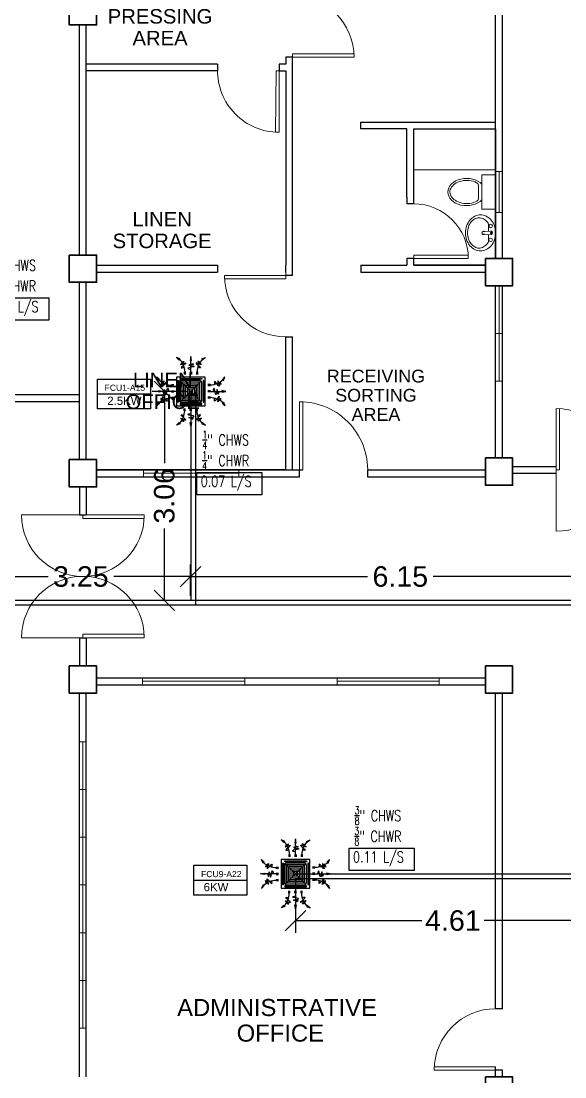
# Model space of a CAD drawing. Header units: millimetres. Extents: x 5 to 598, y 3 to 339.
# Drawn here: x 166.78 to 174.75, y 203.19 to 218.66 of the extents above; entities that cross this region are included whole.
import ezdxf

# ---------------------------------------------------------------- set-up
doc = ezdxf.new("R2010")
doc.units = ezdxf.units.MM
doc.header["$MEASUREMENT"] = 0
for name, color, linetype in [('AIR', 7, 'Continuous'), ('fcu line', 7, 'Continuous'), ('fcu return', 7, 'Continuous'), ('label', 7, 'Continuous'), ('Legends', 7, 'Continuous'), ('pipe dimension', 7, 'Continuous'), ('pipe label', 7, 'Continuous')]:
    doc.layers.add(name, color=color, linetype=linetype)
doc.styles.add('Arch-Dim', font='simplex.shx', dxfattribs={"width": 0.75})
doc.styles.get("Standard").update_dxf_attribs({"font": 'arial.ttf'})
doc.styles.add('SWISSLT175', font='swissl.ttf', dxfattribs={"height": 0.175})
doc.dimstyles.new('Copy of dimension', dxfattribs={"dimtxt": 0.3, "dimasz": 0.3, "dimexe": 0.18, "dimexo": 0.0625, "dimgap": 0.09, "dimtad": 0, "dimzin": 0, "dimdsep": 46, "dimtxsty": 'Standard', "dimblk": 'OBLIQUE', "dimcen": 0.09, "dimclrd": 256, "dimclre": 256, "dimclrt": 256, "dimadec": 0, "dimazin": 0, "dimtfac": 1, "dimtofl": 0, "dimtmove": 0, "dimatfit": 3, "dimldrblk": 'OBLIQUE', "dimfxl": 1, "dimtolj": 1, "dimtzin": 0, "dimarcsym": 0})

# ---------------------------------------------------------------- blocks, each defined once
blk = doc.blocks.new('FCU-13000P (CASSETTE SPLIT)')
at = {"layer": 'AIR', "ltscale": 3}
for p, q in [((0, 0.523), (0, 1)), ((-0.193, 0.558), (-0.193, 0.487)), ((-0.162, 0.558), (-0.162, 0.487)), ((-0.016, 0.558), (-0.016, 0.487)), ((0.016, 0.558), (0.016, 0.487)), ((0.162, 0.558), (0.162, 0.487)), ((0.193, 0.558), (0.193, 0.487)), ((-0.523, 0), (-1, 0)), ((-0.558, 0.193), (-0.487, 0.193)), ((-0.558, 0.162), (-0.487, 0.162)), ((-0.558, 0.016), (-0.487, 0.016)), ((0.558, 0.193), (0.487, 0.193)), ((0.558, 0.162), (0.487, 0.162)), ((0.558, 0.016), (0.487, 0.016)), ((0.523, 0), (1, 0)), ((-0.558, -0.016), (-0.487, -0.016)), ((-0.558, -0.162), (-0.487, -0.162)), ((-0.558, -0.193), (-0.487, -0.193)), ((0.558, -0.016), (0.487, -0.016)), ((0.558, -0.162), (0.487, -0.162)), ((0.558, -0.193), (0.487, -0.193)), ((-0.193, -0.558), (-0.193, -0.487)), ((-0.162, -0.558), (-0.162, -0.487)), ((-0.016, -0.558), (-0.016, -0.487)), ((0, -0.523), (0, -1)), ((0.016, -0.558), (0.016, -0.487)), ((0.162, -0.558), (0.162, -0.487)), ((0.193, -0.558), (0.193, -0.487))]:
    blk.add_line(p, q, dxfattribs=at)
at = {"layer": 'AIR'}
for p, q in [((0.295, -0.295), (-0.295, 0.295)), ((0.295, 0.295), (-0.295, -0.295))]:
    blk.add_line(p, q, dxfattribs=at)
at = {"layer": 'AIR', "ltscale": 3}
for points in [[(-0.335, 0.895), (-0.311, 0.932), (-0.416, 0.973)], [(-0.022, 0.89), (0.022, 0.89), (0, 1)], [(0.335, 0.895), (0.311, 0.932), (0.416, 0.973)], [(-0.895, 0.335), (-0.932, 0.311), (-0.973, 0.416)], [(0.895, 0.335), (0.932, 0.311), (0.973, 0.416)], [(-0.89, 0.022), (-0.89, -0.022), (-1, 0)], [(0.89, 0.022), (0.89, -0.022), (1, 0)], [(-0.895, -0.335), (-0.932, -0.311), (-0.973, -0.416)], [(0.895, -0.335), (0.932, -0.311), (0.973, -0.416)], [(-0.335, -0.895), (-0.311, -0.932), (-0.416, -0.973)], [(-0.022, -0.89), (0.022, -0.89), (0, -1)], [(0.335, -0.895), (0.311, -0.932), (0.416, -0.973)]]:
    blk.add_lwpolyline(points, close=True, dxfattribs=at)
at = {"layer": 'AIR'}
for points in [[(-0.323, 0.914, -0.171809), (-0.178, 0.558), (-0.178, 0.522)], [(0.323, 0.914, 0.171809), (0.178, 0.558), (0.178, 0.522)], [(-0.914, 0.323, 0.171809), (-0.558, 0.178), (-0.522, 0.178)], [(0.914, 0.323, -0.171809), (0.558, 0.178), (0.522, 0.178)], [(-0.914, -0.323, -0.171809), (-0.558, -0.178), (-0.522, -0.178)], [(0.914, -0.323, 0.171809), (0.558, -0.178), (0.522, -0.178)], [(-0.323, -0.914, 0.171809), (-0.178, -0.558), (-0.178, -0.522)], [(0.323, -0.914, -0.171809), (0.178, -0.558), (0.178, -0.522)]]:
    blk.add_lwpolyline(points, format="xyb", dxfattribs=at)
for points in [[(-0.41, -0.41), (0.41, -0.41), (0.41, 0.41), (-0.41, 0.41)], [(-0.373, 0.31), (-0.348, 0.31), (-0.348, -0.31), (-0.373, -0.31)], [(-0.31, 0.372), (0.31, 0.372), (0.31, 0.348), (-0.31, 0.348)], [(0.372, 0.31), (0.348, 0.31), (0.348, -0.31), (0.372, -0.31)], [(-0.26, -0.26), (0.26, -0.26), (0.26, 0.26), (-0.26, 0.26)], [(-0.21, -0.21), (0.21, -0.21), (0.21, 0.21), (-0.21, 0.21)], [(-0.16, -0.16), (0.16, -0.16), (0.16, 0.16), (-0.16, 0.16)], [(-0.11, -0.11), (0.11, -0.11), (0.11, 0.11), (-0.11, 0.11)], [(-0.06, -0.06), (0.06, -0.06), (0.06, 0.06), (-0.06, 0.06)], [(-0.31, -0.373), (0.31, -0.373), (0.31, -0.348), (-0.31, -0.348)]]:
    blk.add_lwpolyline(points, close=True, dxfattribs=at)
blk.add_lwpolyline([(-0.26, -0.31), (0.26, -0.31, 0.414214), (0.31, -0.26), (0.31, 0.26, 0.414214), (0.26, 0.31), (-0.26, 0.31, 0.414214), (-0.31, 0.26), (-0.31, -0.26, 0.414214)], format="xyb", close=True, dxfattribs=at)
at = {"layer": 'AIR', "ltscale": 3}
for points in [[(-0.268, 0.84), (-0.231, 0.852), (-0.134, 0.882), (-0.422, 0.704), (0.005, 0.903), (-0.358, 0.645), (-0.239, 0.678), (-0.199, 0.69)], [(0.268, 0.84), (0.231, 0.852), (0.134, 0.882), (0.422, 0.704), (-0.005, 0.903), (0.358, 0.645), (0.239, 0.678), (0.199, 0.69)], [(-0.84, 0.268), (-0.852, 0.231), (-0.882, 0.134), (-0.704, 0.422), (-0.903, -0.005), (-0.645, 0.358), (-0.678, 0.239), (-0.69, 0.199)], [(0.84, 0.268), (0.852, 0.231), (0.882, 0.134), (0.704, 0.422), (0.903, -0.005), (0.645, 0.358), (0.678, 0.239), (0.69, 0.199)], [(-0.84, -0.268), (-0.852, -0.231), (-0.882, -0.134), (-0.704, -0.422), (-0.903, 0.005), (-0.645, -0.358), (-0.678, -0.239), (-0.69, -0.199)], [(0.84, -0.268), (0.852, -0.231), (0.882, -0.134), (0.704, -0.422), (0.903, 0.005), (0.645, -0.358), (0.678, -0.239), (0.69, -0.199)], [(-0.268, -0.84), (-0.231, -0.852), (-0.134, -0.882), (-0.422, -0.704), (0.005, -0.903), (-0.358, -0.645), (-0.239, -0.678), (-0.199, -0.69)], [(0.268, -0.84), (0.231, -0.852), (0.134, -0.882), (0.422, -0.704), (-0.005, -0.903), (0.358, -0.645), (0.239, -0.678), (0.199, -0.69)]]:
    blk.add_open_spline(points, degree=3, knots=[0.0032834, 0.0032834, 0.0032834, 0.0032834, 0.0712567, 0.1924075, 0.3347111, 0.5062145, 0.5813292, 0.5813292, 0.5813292, 0.5813292], dxfattribs=at)
for points in [[(0, 0.8), (0.077, 0.776), (-0.058, 0.755), (0.098, 0.718), (-0.087, 0.663), (0, 0.631)], [(-0.8, 0), (-0.776, -0.077), (-0.755, 0.058), (-0.718, -0.098), (-0.663, 0.087), (-0.631, 0)], [(0.8, 0), (0.776, -0.077), (0.755, 0.058), (0.718, -0.098), (0.663, 0.087), (0.631, 0)], [(0, -0.8), (0.077, -0.776), (-0.058, -0.755), (0.098, -0.718), (-0.087, -0.663), (0, -0.631)]]:
    blk.add_spline(points, degree=3, dxfattribs=at)
for points in [[(-0.416, 0.973), (-0.335, 0.895), (-0.311, 0.932)], [(0, 1), (-0.022, 0.89), (0.022, 0.89)], [(0.416, 0.973), (0.335, 0.895), (0.311, 0.932)], [(-0.973, 0.416), (-0.895, 0.335), (-0.932, 0.311)], [(0.973, 0.416), (0.895, 0.335), (0.932, 0.311)], [(-1, 0), (-0.89, 0.022), (-0.89, -0.022)], [(1, 0), (0.89, 0.022), (0.89, -0.022)], [(-0.973, -0.416), (-0.895, -0.335), (-0.932, -0.311)], [(0.973, -0.416), (0.895, -0.335), (0.932, -0.311)], [(-0.416, -0.973), (-0.335, -0.895), (-0.311, -0.932)], [(0, -1), (-0.022, -0.89), (0.022, -0.89)], [(0.416, -0.973), (0.335, -0.895), (0.311, -0.932)]]:
    blk.add_solid(points, dxfattribs=at)
blk = doc.blocks.new('_Oblique')
at = {"color": 0, "linetype": 'ByBlock', "lineweight": -2}
blk.add_line((-0.5, -0.5), (0.5, 0.5), dxfattribs=at)
blk = doc.blocks.new('*D15')
at = {"layer": 'Defpoints', "color": 0, "linetype": 'Continuous', "transparency": 16777216}
for p in [(169.265, 210.52), (166.05, 210.174), (169.265, 210.174)]:
    blk.add_point(p, dxfattribs=at)
at = {"layer": 'pipe dimension', "lineweight": -2, "transparency": 16777216}
for p, q in [((166.05, 210.236), (166.05, 210.7)), ((169.265, 210.236), (169.265, 210.7)), ((166.05, 210.52), (167.177, 210.52)), ((169.265, 210.52), (168.138, 210.52))]:
    blk.add_line(p, q, dxfattribs=at)
at = {"layer": 'pipe dimension', "linetype": 'Continuous', "lineweight": -2, "transparency": 16777216, "xscale": 0.3, "yscale": 0.3, "zscale": 0.3, "rotation": 180}
blk.add_blockref('_Oblique', (166.05, 210.52), dxfattribs=at)
at = {"layer": 'pipe dimension', "linetype": 'Continuous', "lineweight": -2, "transparency": 16777216, "xscale": 0.3, "yscale": 0.3, "zscale": 0.3}
blk.add_blockref('_Oblique', (169.265, 210.52), dxfattribs=at)
at = {"layer": 'pipe dimension', "linetype": 'Continuous', "lineweight": 25, "transparency": 16777216, "insert": (167.657, 210.52), "char_height": 0.3, "attachment_point": 5}
blk.add_mtext('\\A1;3.25', dxfattribs=at)
blk = doc.blocks.new('*D16')
at = {"layer": 'Defpoints', "color": 0, "linetype": 'Continuous', "transparency": 16777216}
for p in [(175.414, 210.52), (169.265, 210.174), (175.414, 210.174)]:
    blk.add_point(p, dxfattribs=at)
at = {"layer": 'pipe dimension', "lineweight": -2, "transparency": 16777216}
for p, q in [((169.265, 210.236), (169.265, 210.7)), ((175.414, 210.236), (175.414, 210.7)), ((169.265, 210.52), (171.858, 210.52)), ((175.414, 210.52), (172.821, 210.52))]:
    blk.add_line(p, q, dxfattribs=at)
at = {"layer": 'pipe dimension', "linetype": 'Continuous', "lineweight": -2, "transparency": 16777216, "xscale": 0.3, "yscale": 0.3, "zscale": 0.3, "rotation": 180}
blk.add_blockref('_Oblique', (169.265, 210.52), dxfattribs=at)
at = {"layer": 'pipe dimension', "linetype": 'Continuous', "lineweight": -2, "transparency": 16777216, "xscale": 0.3, "yscale": 0.3, "zscale": 0.3}
blk.add_blockref('_Oblique', (175.414, 210.52), dxfattribs=at)
at = {"layer": 'pipe dimension', "linetype": 'Continuous', "lineweight": 25, "transparency": 16777216, "insert": (172.34, 210.52), "char_height": 0.3, "attachment_point": 5}
blk.add_mtext('\\A1;6.15', dxfattribs=at)
blk = doc.blocks.new('*D220')
at = {"layer": 'Defpoints', "color": 0, "transparency": 16777216}
for p in [(170.804, 206.162), (175.418, 206.162), (170.804, 205.476)]:
    blk.add_point(p, dxfattribs=at)
at = {"layer": 'Legends', "lineweight": -2, "transparency": 16777216}
for p, q in [((170.804, 206.1), (170.804, 205.296)), ((175.418, 206.1), (175.418, 205.296)), ((170.804, 205.476), (172.654, 205.476)), ((175.418, 205.476), (173.568, 205.476))]:
    blk.add_line(p, q, dxfattribs=at)
at = {"layer": 'Legends', "lineweight": -2, "transparency": 16777216, "xscale": 0.3, "yscale": 0.3, "zscale": 0.3, "rotation": 180}
blk.add_blockref('_Oblique', (170.804, 205.476), dxfattribs=at)
at = {"layer": 'Legends', "lineweight": -2, "transparency": 16777216, "xscale": 0.3, "yscale": 0.3, "zscale": 0.3}
blk.add_blockref('_Oblique', (175.418, 205.476), dxfattribs=at)
at = {"layer": 'Legends', "transparency": 16777216, "insert": (173.111, 205.476), "char_height": 0.3, "attachment_point": 5}
blk.add_mtext('\\A1;4.61', dxfattribs=at)
blk = doc.blocks.new('*D243')
at = {"layer": 'Defpoints', "color": 0, "transparency": 16777216}
for p in [(168.881, 213.236), (169.27, 213.236), (169.27, 210.171)]:
    blk.add_point(p, dxfattribs=at)
at = {"layer": 'Legends', "lineweight": -2, "transparency": 16777216}
for p, q in [((169.207, 213.236), (168.701, 213.236)), ((168.881, 213.236), (168.881, 212.183)), ((168.881, 210.171), (168.881, 211.224)), ((169.207, 210.171), (168.701, 210.171))]:
    blk.add_line(p, q, dxfattribs=at)
at = {"layer": 'Legends', "lineweight": -2, "transparency": 16777216, "xscale": 0.3, "yscale": 0.3, "zscale": 0.3}
for p, rotation in [((168.881, 213.236), 90), ((168.881, 210.171), 270)]:
    blk.add_blockref('_Oblique', p, dxfattribs=dict(at, rotation=rotation))
at = {"layer": 'Legends', "transparency": 16777216, "insert": (168.881, 211.704), "char_height": 0.3, "attachment_point": 5, "rotation": 90}
blk.add_mtext('\\A1;3.06', dxfattribs=at)

msp = doc.modelspace()

# ---------------------------------------------------------------- linework, layer by layer
at = {"color": 8, "lineweight": 25}
for p, q in [((173.737, 215.185), (173.737, 220.835)), ((173.837, 215.185), (173.837, 220.835)), ((167.637, 215.235), (167.637, 218.61)), ((167.737, 215.235), (167.737, 218.61)), ((170.762, 218.135), (170.662, 218.135)), ((170.662, 218.135), (170.662, 218.035)), ((170.662, 218.135), (170.662, 218.035)), ((170.762, 214.935), (170.762, 218.135)), ((169.662, 218.035), (167.737, 218.035)), ((169.662, 218.035), (169.662, 217.935)), ((170.662, 218.035), (170.562, 218.035)), ((170.562, 218.035), (170.562, 217.935)), ((169.662, 217.935), (167.737, 217.935)), ((170.562, 217.935), (170.662, 217.935)), ((170.662, 217.935), (170.662, 215.085)), ((171.762, 217.085), (171.762, 217.185)), ((171.762, 217.185), (173.737, 217.185)), ((172.437, 217.085), (171.762, 217.085)), ((172.437, 216.085), (172.437, 217.085)), ((172.537, 217.085), (173.737, 217.085)), ((172.537, 216.085), (172.537, 217.085)), ((173.737, 217.085), (173.737, 215.185)), ((172.437, 216.085), (172.437, 215.985)), ((172.537, 215.985), (172.437, 215.985)), ((172.537, 215.985), (172.537, 216.085)), ((172.537, 215.185), (172.437, 215.185)), ((172.437, 215.185), (172.437, 215.085)), ((172.537, 215.085), (172.537, 215.185)), ((167.887, 215.085), (169.662, 215.085)), ((169.662, 215.085), (169.662, 214.985)), ((170.662, 214.985), (170.662, 215.085)), ((171.762, 215.085), (172.437, 215.085)), ((171.762, 215.085), (171.762, 214.985)), ((172.537, 215.085), (173.587, 215.085)), ((173.587, 215.085), (172.537, 215.085)), ((167.887, 214.985), (169.662, 214.985)), ((167.887, 214.985), (169.662, 214.985)), ((170.762, 214.935), (170.662, 214.935)), ((171.762, 214.985), (173.587, 214.985)), ((167.637, 212.235), (167.637, 214.835)), ((167.737, 212.235), (167.737, 214.835)), ((173.737, 212.26), (173.737, 214.785)), ((173.837, 212.26), (173.837, 214.785)), ((170.662, 212.085), (170.662, 214.035)), ((170.662, 214.035), (170.762, 214.035)), ((170.762, 212.085), (170.762, 214.035)), ((167.637, 213.185), (165.262, 213.185)), ((167.637, 213.085), (165.312, 213.085)), ((167.887, 212.085), (170.912, 212.085)), ((170.662, 212.085), (167.887, 212.085)), ((170.862, 211.985), (170.862, 212.085)), ((171.862, 212.085), (173.587, 212.085)), ((171.862, 211.985), (171.862, 212.085)), ((173.987, 212.135), (174.625, 212.135)), ((167.887, 211.985), (170.862, 211.985)), ((167.887, 211.985), (170.862, 211.985)), ((171.857, 211.985), (173.587, 211.985)), ((173.987, 212.035), (174.625, 212.035)), ((167.637, 211.835), (167.637, 211.424)), ((167.737, 211.835), (167.737, 211.424)), ((167.637, 211.424), (167.737, 211.424)), ((167.637, 209.624), (167.637, 209.212)), ((167.637, 209.624), (167.737, 209.624)), ((167.737, 209.624), (167.737, 209.212)), ((167.887, 209.035), (173.587, 209.035)), ((170.737, 209.035), (173.587, 209.035)), ((167.887, 208.935), (173.587, 208.935)), ((167.637, 203.185), (167.637, 208.812)), ((167.737, 203.185), (167.737, 208.812)), ((173.737, 204.185), (173.737, 208.812)), ((173.837, 204.185), (173.837, 208.812)), ((173.837, 204.185), (173.737, 204.185)), ((173.737, 203.185), (173.737, 203.335)), ((173.837, 203.285), (173.737, 203.285)), ((173.837, 203.185), (173.837, 203.285))]:
    msp.add_line(p, q, dxfattribs=at)
at = {"color": 8, "lineweight": 13}
for p, q in [((171.662, 218.185), (170.762, 218.185)), ((170.762, 218.185), (170.762, 218.135)), ((170.762, 218.135), (171.662, 218.135)), ((171.662, 218.135), (171.662, 218.185)), ((170.512, 217.035), (170.522, 217.935)), ((170.522, 217.935), (170.562, 217.935)), ((170.562, 217.935), (170.562, 217.035)), ((170.562, 217.035), (170.512, 217.035)), ((172.537, 215.185), (172.537, 215.235)), ((173.337, 215.235), (172.537, 215.235)), ((172.537, 215.185), (173.337, 215.185)), ((173.337, 215.185), (173.337, 215.235)), ((170.662, 214.935), (169.762, 214.935)), ((169.762, 214.935), (169.762, 214.885)), ((169.762, 214.885), (170.662, 214.885)), ((170.662, 214.885), (170.662, 214.985)), ((170.662, 214.935), (170.662, 214.885)), ((170.862, 213.085), (170.912, 213.085)), ((170.862, 212.085), (170.862, 213.085)), ((170.912, 213.085), (170.912, 212.085)), ((174.625, 212.085), (174.625, 212.985)), ((174.675, 212.985), (174.675, 212.085)), ((174.625, 212.035), (174.625, 212.135)), ((174.675, 212.085), (174.625, 212.085)), ((174.625, 212.085), (174.625, 211.185)), ((167.687, 211.424), (166.787, 211.424)), ((167.687, 211.424), (168.587, 211.424)), ((167.687, 211.374), (167.687, 211.424)), ((168.587, 211.374), (167.687, 211.374)), ((168.587, 211.424), (168.587, 211.374)), ((167.687, 209.624), (166.787, 209.624)), ((167.687, 209.674), (168.587, 209.674)), ((167.687, 209.624), (167.687, 209.674)), ((168.587, 209.624), (167.687, 209.624)), ((168.587, 209.674), (168.587, 209.624)), ((172.837, 203.285), (172.837, 203.335)), ((172.837, 203.335), (173.737, 203.335)), ((173.737, 203.285), (172.837, 203.285))]:
    msp.add_line(p, q, dxfattribs=at)
at = {"color": 8, "lineweight": -2}
for p, q in [((167.737, 217.935), (167.737, 218.035)), ((173.837, 203.185), (173.837, 203.285))]:
    msp.add_line(p, q, dxfattribs=at)
at = {"color": 8, "lineweight": 9}
for p, q in [((173.737, 216.485), (172.537, 216.485)), ((173.737, 216.409), (173.537, 216.409)), ((173.537, 216.409), (173.537, 215.909)), ((173.737, 216.159), (173.737, 216.459)), ((173.737, 216.459), (173.837, 216.459)), ((173.737, 215.909), (173.737, 216.409)), ((173.787, 216.459), (173.787, 215.859)), ((173.837, 216.459), (173.837, 215.859)), ((173.487, 216.25), (173.487, 216.069)), ((173.537, 215.909), (173.737, 215.909)), ((173.837, 215.859), (173.737, 215.859)), ((173.54, 215.574), (173.661, 215.587)), ((173.54, 215.545), (173.661, 215.531)), ((173.737, 214.085), (173.737, 214.785)), ((173.737, 214.785), (173.837, 214.785)), ((173.787, 214.785), (173.787, 213.385)), ((173.837, 214.785), (173.837, 213.385)), ((173.737, 214.085), (173.837, 214.085)), ((173.837, 213.385), (173.737, 213.385)), ((168.575, 211.985), (168.575, 212.085)), ((169.275, 212.085), (169.975, 212.085)), ((169.275, 212.085), (169.275, 211.985)), ((169.975, 212.085), (169.975, 211.985)), ((169.975, 212.035), (168.575, 212.035)), ((169.975, 211.985), (168.575, 211.985)), ((169.312, 209.035), (168.562, 209.035)), ((168.562, 209.035), (168.562, 208.935)), ((168.562, 208.985), (170.062, 208.985)), ((170.062, 208.935), (170.062, 209.035)), ((171.412, 208.935), (171.412, 209.035)), ((171.412, 208.985), (172.912, 208.985)), ((172.162, 209.035), (172.912, 209.035)), ((172.912, 209.035), (172.912, 208.935)), ((168.562, 208.935), (170.062, 208.935)), ((172.912, 208.935), (171.412, 208.935)), ((167.637, 207.399), (167.637, 208.099)), ((167.637, 208.099), (167.737, 208.099)), ((167.687, 208.099), (167.687, 206.699)), ((167.737, 208.099), (167.737, 206.699)), ((167.637, 207.399), (167.737, 207.399)), ((167.637, 205.999), (167.637, 206.699)), ((167.637, 206.699), (167.737, 206.699)), ((167.737, 206.699), (167.637, 206.699)), ((167.687, 206.699), (167.687, 205.299)), ((167.737, 206.699), (167.737, 205.299)), ((167.637, 205.999), (167.737, 205.999)), ((167.737, 205.299), (167.637, 205.299)), ((167.637, 204.599), (167.637, 205.299)), ((167.637, 205.299), (167.737, 205.299)), ((167.737, 205.299), (167.637, 205.299)), ((167.687, 205.299), (167.687, 203.899)), ((167.737, 205.299), (167.737, 203.899)), ((167.637, 204.599), (167.737, 204.599)), ((167.737, 203.899), (167.637, 203.899))]:
    msp.add_line(p, q, dxfattribs=at)
at = {"color": 8, "lineweight": 35}
for points in [[(167.487, 219.01), (167.887, 219.01), (167.887, 218.61), (167.487, 218.61)], [(167.487, 215.235), (167.887, 215.235), (167.887, 214.835), (167.487, 214.835)], [(173.587, 215.185), (173.987, 215.185), (173.987, 214.785), (173.587, 214.785)], [(167.487, 212.235), (167.887, 212.235), (167.887, 211.835), (167.487, 211.835)], [(173.587, 212.26), (173.987, 212.26), (173.987, 211.86), (173.587, 211.86)], [(167.487, 209.212), (167.887, 209.212), (167.887, 208.812), (167.487, 208.812)], [(173.587, 209.212), (173.987, 209.212), (173.987, 208.812), (173.587, 208.812)], [(173.587, 203.186), (173.987, 203.186), (173.987, 202.786), (173.587, 202.786)]]:
    msp.add_lwpolyline(points, close=True, dxfattribs=at)
at = {"color": 8, "lineweight": 9}
for points in [[(173.737, 216.459), (173.837, 216.459), (173.837, 215.859), (173.737, 215.859)], [(173.737, 214.785), (173.837, 214.785), (173.837, 213.385), (173.737, 213.385)], [(168.575, 212.085), (169.975, 212.085), (169.975, 211.985), (168.575, 211.985)], [(168.562, 209.035), (170.062, 209.035), (170.062, 208.935), (168.562, 208.935)], [(171.412, 209.035), (172.912, 209.035), (172.912, 208.935), (171.412, 208.935)], [(167.637, 208.099), (167.737, 208.099), (167.737, 203.899), (167.637, 203.899)]]:
    msp.add_lwpolyline(points, close=True, dxfattribs=at)
for points in [[(173.495, 215.337, -0.124838), (173.433, 215.353, -0.105788), (173.375, 215.402, -0.086697), (173.339, 215.472, -0.076776), (173.325, 215.559, -0.076776), (173.339, 215.647, -0.086697), (173.375, 215.717, -0.105788), (173.433, 215.766, -0.124838), (173.495, 215.782, -0.124838), (173.558, 215.766, -0.105788), (173.616, 215.717, -0.040067), (173.635, 215.686), (173.635, 215.584, -0.040067)], [(173.635, 215.535), (173.635, 215.433, -0.040067), (173.616, 215.402, -0.105788), (173.558, 215.353, -0.124838), (173.495, 215.337, -0.124838)]]:
    msp.add_lwpolyline(points, format="xyb", dxfattribs=at)
for centre, radius in [((173.664, 215.661), 0.0255), ((173.664, 215.458), 0.0255), ((173.671, 215.559), 0.0095)]:
    msp.add_circle(centre, radius, dxfattribs=at)
at = {"color": 8, "lineweight": 13}
for centre, radius, start, end in [((170.762, 218.135), 0.9, 0, 90), ((170.562, 217.935), 0.9, 178.9827, 270), ((172.537, 215.185), 0.8, 0, 90), ((173.612, 215.559), 0.317, 160.9431, 180), ((173.565, 215.575), 0.267, 140.1732, 160.9431), ((173.612, 215.559), 0.317, 180, 199.0569), ((173.565, 215.543), 0.267, 199.0569, 219.8268), ((170.662, 214.935), 0.9, 180, 270), ((170.862, 212.085), 1, 354.2608, 90), ((174.625, 212.085), 0.9, 270, 90), ((167.687, 211.424), 0.9, 180, 0), ((167.687, 209.624), 0.9, 0, 180), ((173.737, 203.285), 0.9, 90.0002, 180.0002)]:
    msp.add_arc(centre, radius, start, end, dxfattribs=at)
at = {"color": 8, "lineweight": 9}
for centre, radius, start, end in [((173.437, 216.25), 0.05, 0, 61.8499), ((173.437, 216.069), 0.05, 298.0084, 360), ((173.536, 215.6), 0.228, 116.4127, 140.1732), ((173.516, 215.639), 0.185, 90, 116.4127), ((173.516, 215.639), 0.185, 63.5873, 90), ((173.497, 215.6), 0.228, 39.8268, 63.5873), ((173.467, 215.575), 0.267, 19.0569, 39.8268), ((173.421, 215.559), 0.317, 0, 19.0569), ((173.562, 215.559), 0.025, 161.3793, 198.6207), ((173.633, 215.559), 0.0948, 171.2026, 188.7974), ((173.562, 215.559), 0.025, 48.7978, 143.6932), ((173.562, 215.559), 0.025, 216.3068, 311.2022), ((173.664, 215.559), 0.028, 263.7545, 96.2455), ((173.421, 215.559), 0.317, 340.9431, 0), ((173.536, 215.518), 0.228, 219.8268, 243.5873), ((173.497, 215.518), 0.228, 296.4127, 320.1732), ((173.467, 215.543), 0.267, 320.1732, 340.9431), ((173.516, 215.48), 0.185, 243.5873, 270), ((173.516, 215.48), 0.185, 270, 296.4127)]:
    msp.add_arc(centre, radius, start, end, dxfattribs=at)
at = {"color": 8, "lineweight": -2}
msp.add_arc((172.537, 215.185), 0.8, 194.3615, 194.4775, dxfattribs=at)
at = {"color": 8, "lineweight": 9}
msp.add_ellipse((173.312, 216.159), major_axis=(0.275, 0), ratio=0.727273, start_param=0.612555, end_param=5.670631, dxfattribs=at)
msp.add_open_spline([(173.461, 216.294), (173.445, 216.303), (173.427, 216.31), (173.335, 216.337), (173.248, 216.332), (173.117, 216.274), (173.075, 216.224), (173.062, 216.126), (173.088, 216.074), (173.199, 216), (173.283, 215.982), (173.396, 215.998), (173.431, 216.009), (173.461, 216.025)], degree=3, knots=[0.937253, 0.937253, 0.937253, 0.937253, 1.185372, 1.185372, 2.113864, 2.113864, 3.042356, 3.042356, 3.970847, 3.970847, 4.899339, 4.899339, 5.346062, 5.346062, 5.346062, 5.346062], dxfattribs=at)
at = {"layer": 'fcu line', "linetype": 'Continuous'}
for p, q in [((169.27, 213.236), (169.27, 210.171)), ((175.418, 210.171), (140.587, 210.171)), ((170.804, 206.162), (175.418, 206.162))]:
    msp.add_line(p, q, dxfattribs=at)
at = {"layer": 'fcu return', "linetype": 'Continuous'}
for p, q in [((169.34, 213.236), (169.34, 210.101)), ((175.488, 210.101), (140.587, 210.101)), ((170.804, 206.092), (175.488, 206.092))]:
    msp.add_line(p, q, dxfattribs=at)
at = {"layer": 'Legends', "linetype": 'Continuous', "lineweight": 25}
for p, q in [((167.9, 213.199), (168.679, 213.199)), ((169.314, 206.069), (170.092, 206.069))]:
    msp.add_line(p, q, dxfattribs=at)
at = {"layer": 'Legends'}
for points in [[(167.9, 213.417), (168.679, 213.417), (168.679, 212.98), (167.9, 212.98)], [(169.314, 206.288), (170.092, 206.288), (170.092, 205.851), (169.314, 205.851)]]:
    msp.add_lwpolyline(points, close=True, dxfattribs=at)
at = {"layer": 'pipe label', "color": 2, "linetype": 'Continuous', "lineweight": 25}
for points in [[(166.236, 214.608), (167.187, 214.608), (167.187, 214.281), (166.236, 214.281)], [(169.359, 212.047), (170.311, 212.047), (170.311, 211.72), (169.359, 211.72)], [(171.591, 206.539), (172.542, 206.539), (172.542, 206.212), (171.591, 206.212)]]:
    msp.add_lwpolyline(points, close=True, dxfattribs=at)

# ---------------------------------------------------------------- block references
at = {"layer": 'AIR', "xscale": 0.5113536813550488, "yscale": 0.5113536813550488, "zscale": 0.5113536813550488}
for p in [(169.27, 213.236), (170.804, 206.162)]:
    msp.add_blockref('FCU-13000P (CASSETTE SPLIT)', p, dxfattribs=at)

# ---------------------------------------------------------------- texts
at = {"layer": 'label', "color": 8, "lineweight": -2, "ltscale": 0.4, "attachment_point": 5, "line_spacing_factor": 0.9, "style": 'SWISSLT175'}
for s, insert, char_height in [('PRESSING\\PAREA', (168.818, 218.575), 0.2125), ('LINEN\\PSTORAGE', (168.848, 215.6), 0.2125), ('LINEN\\POFFICE', (168.857, 213.242), 0.2125), ('RECEIVING\\PSORTING\\PAREA', (171.983, 213.179), 0.1875)]:
    msp.add_mtext(s, dxfattribs=dict(at, insert=insert, char_height=char_height))
at = {"layer": 'label', "color": 8, "lineweight": -2, "ltscale": 0.4, "insert": (170.533, 204.013), "char_height": 0.25, "attachment_point": 5, "rotation": 0.0002, "line_spacing_factor": 0.9, "style": 'SWISSLT175'}
msp.add_mtext('ADMINISTRATIVE^J OFFICE', dxfattribs=at)
at = {"layer": 'Legends', "linetype": 'Continuous', "lineweight": 25, "attachment_point": 1}
for s, width, heights, insert, char_height in [('FCU1-A15', 0.44978, [0.0931], (168.005, 213.334), 0.09), ('2.5KW', 0.23674, [0], (168.044, 213.158), 0.12), ('FCU9-A22', 0.44811, [0], (169.419, 206.204), 0.09), ('6KW', 0.23674, [0], (169.457, 206.028), 0.12)]:
    msp.add_mtext_dynamic_manual_height_columns(s, width=width, gutter_width=1.011, heights=heights, dxfattribs=dict(at, insert=insert, char_height=char_height))
at = {"layer": 'pipe label', "color": 3, "linetype": 'Continuous', "lineweight": 25, "char_height": 0.16, "attachment_point": 1, "style": 'Arch-Dim'}
for s, insert in [('\\A1;{\\H0.7x;\\S1/8;\\H1.42857x;"} CHWS', (166.315, 215.219)), ('\\A1;{\\H0.7x;\\S1/4;}" CHWS', (169.438, 212.658)), ('\\A1;{\\H0.7x;\\S3/8;}" CHWS', (171.67, 207.15))]:
    msp.add_mtext_dynamic_manual_height_columns(s, width=0.88035, gutter_width=1.011, heights=[0], dxfattribs=dict(at, insert=insert))
at = {"layer": 'pipe label', "color": 240, "linetype": 'Continuous', "lineweight": 25, "char_height": 0.16, "attachment_point": 1, "style": 'Arch-Dim'}
for s, insert in [('\\A1;{\\H0.7x;\\S1/8;}" CHWR', (166.311, 214.916)), ('\\A1;{\\H0.7x;\\S1/4;}" CHWR', (169.435, 212.355)), ('\\A1;{\\H0.7x;\\S3/8;}" CHWR', (171.667, 206.847))]:
    msp.add_mtext_dynamic_manual_height_columns(s, width=0.88035, gutter_width=1.011, heights=[0], dxfattribs=dict(at, insert=insert))
at = {"layer": 'pipe label', "color": 2, "linetype": 'Continuous', "lineweight": 25, "char_height": 0.16, "attachment_point": 1, "style": 'Arch-Dim'}
for s, insert in [('0.04 L/S', (166.29, 214.558)), ('0.07 L/S', (169.414, 211.997)), ('0.11 L/S', (171.646, 206.489))]:
    msp.add_mtext_dynamic_manual_height_columns(s, width=0.89967, gutter_width=1.011, heights=[0], dxfattribs=dict(at, insert=insert))

# ---------------------------------------------------------------- dimensions: what is measured, and where the dimension line sits
at = {"layer": 'Legends'}
dim = msp.add_linear_dim(base=(168.8808, 213.2361), p1=(169.2698, 210.1715), p2=(169.2698, 213.2361), angle=90, dimstyle='Copy of dimension', dxfattribs=at)
dim.commit()
dim.dimension.update_dxf_attribs({"geometry": '*D243', "text_midpoint": (168.8808, 211.7038)})
dim = msp.add_linear_dim(base=(170.804, 205.476), p1=(175.418, 206.162), p2=(170.804, 206.162), dimstyle='Copy of dimension', dxfattribs=at)
dim.commit()
dim.dimension.update_dxf_attribs({"geometry": '*D220', "text_midpoint": (173.111, 205.476)})
at = {"layer": 'pipe dimension', "linetype": 'Continuous', "lineweight": 25}
dim = msp.add_linear_dim(base=(169.265, 210.52), p1=(166.05, 210.174), p2=(169.265, 210.174), text='3.25', dimstyle='Copy of dimension', dxfattribs=at)
dim.commit()
dim.dimension.update_dxf_attribs({"geometry": '*D15', "text_midpoint": (167.657, 210.52)})
dim = msp.add_linear_dim(base=(175.414, 210.52), p1=(169.265, 210.174), p2=(175.414, 210.174), dimstyle='Copy of dimension', dxfattribs=at)
dim.commit()
dim.dimension.update_dxf_attribs({"geometry": '*D16', "text_midpoint": (172.34, 210.52)})

doc.saveas('drawing.dxf')
